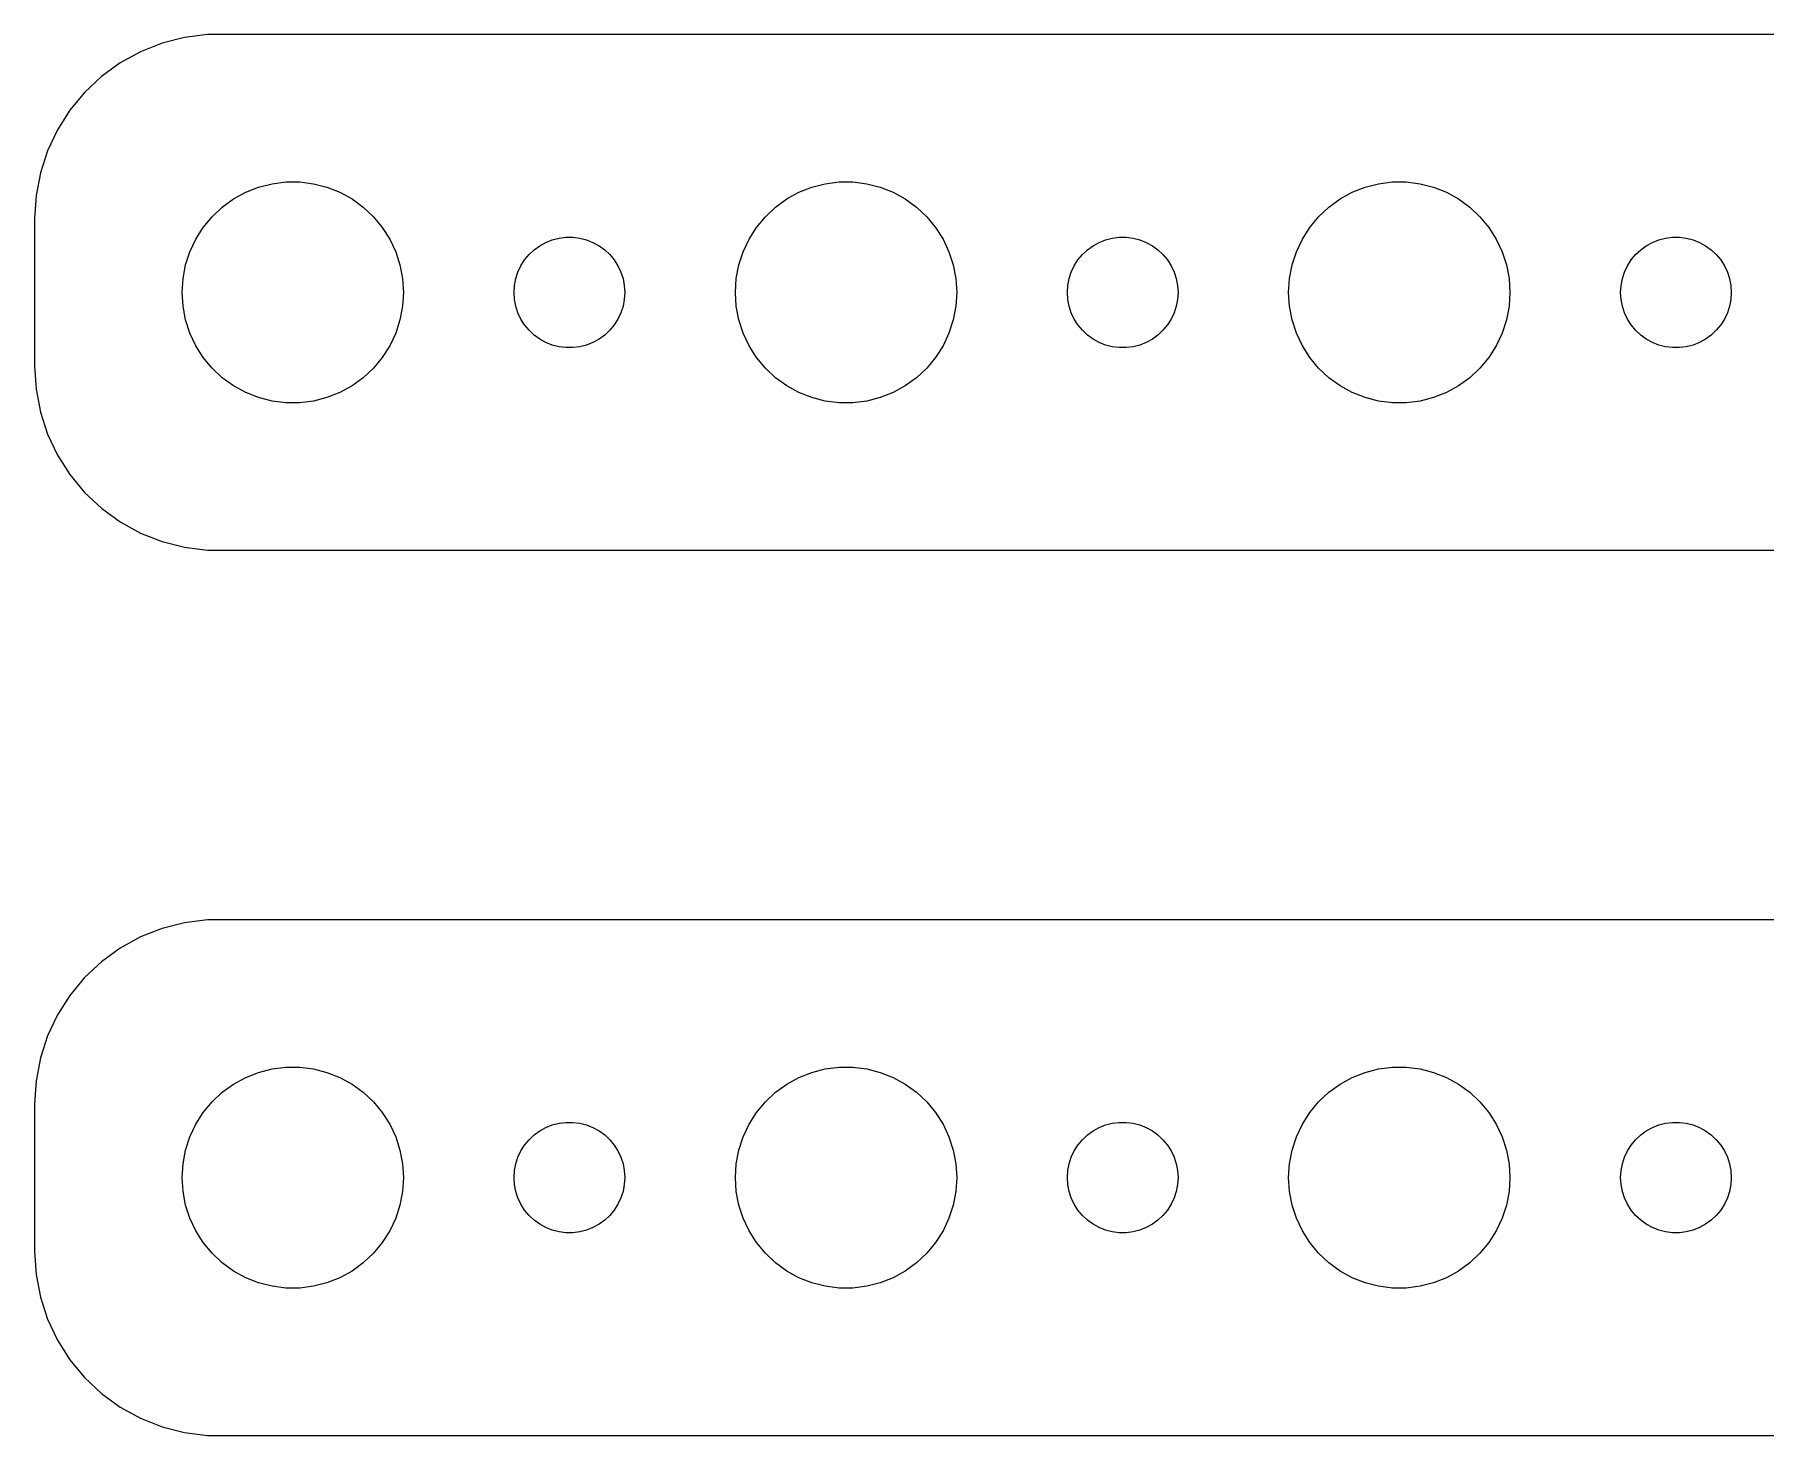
# Model space of a CAD drawing. Header units: metres. Extents: x -194 to 194, y 41 to 79.
# Drawn here: x -194.5 to -147.57, y 41.01 to 78.99 of the extents above; entities that cross this region are included whole.
import ezdxf

# ---------------------------------------------------------------- set-up
doc = ezdxf.new("R2010")
doc.units = ezdxf.units.M

msp = doc.modelspace()

# ---------------------------------------------------------------- linework, layer by layer
for p, q in [((-190.437, 78.9114), (-191.045, 78.7553)), ((-189.814, 78.9901), (-190.437, 78.9114)), ((189.814, 78.9901), (-189.814, 78.9901)), ((-191.629, 78.5241), (-192.179, 78.2216)), ((-191.045, 78.7553), (-191.629, 78.5241)), ((-192.179, 78.2216), (-192.687, 77.8526)), ((-192.687, 77.8526), (-193.145, 77.4227)), ((-193.145, 77.4227), (-193.545, 76.9389)), ((-193.545, 76.9389), (-193.882, 76.4088)), ((-193.882, 76.4088), (-194.149, 75.8406)), ((-194.149, 75.8406), (-194.343, 75.2434)), ((-194.343, 75.2434), (-194.461, 74.6267)), ((-194.461, 74.6267), (-194.5, 74)), ((-189.107, 74.533), (-188.777, 74.7145)), ((-188.777, 74.7145), (-188.427, 74.8532)), ((-188.427, 74.8532), (-188.062, 74.9469)), ((-188.062, 74.9469), (-187.688, 74.9941)), ((-187.688, 74.9941), (-187.312, 74.9941)), ((-187.312, 74.9941), (-186.938, 74.9469)), ((-186.938, 74.9469), (-186.573, 74.8532)), ((-186.573, 74.8532), (-186.223, 74.7145)), ((-186.223, 74.7145), (-185.893, 74.533)), ((-174.107, 74.533), (-173.777, 74.7145)), ((-173.777, 74.7145), (-173.427, 74.8532)), ((-173.427, 74.8532), (-173.062, 74.9469)), ((-173.062, 74.9469), (-172.688, 74.9941)), ((-172.688, 74.9941), (-172.312, 74.9941)), ((-172.312, 74.9941), (-171.938, 74.9469)), ((-171.938, 74.9469), (-171.573, 74.8532)), ((-171.573, 74.8532), (-171.223, 74.7145)), ((-171.223, 74.7145), (-170.893, 74.533)), ((-159.107, 74.533), (-158.777, 74.7145)), ((-158.777, 74.7145), (-158.427, 74.8532)), ((-158.427, 74.8532), (-158.062, 74.9469)), ((-158.062, 74.9469), (-157.688, 74.9941)), ((-157.688, 74.9941), (-157.312, 74.9941)), ((-157.312, 74.9941), (-156.938, 74.9469)), ((-156.938, 74.9469), (-156.573, 74.8532)), ((-156.573, 74.8532), (-156.223, 74.7145)), ((-156.223, 74.7145), (-155.893, 74.533)), ((-189.687, 74.0536), (-189.412, 74.3115)), ((-189.412, 74.3115), (-189.107, 74.533)), ((-185.893, 74.533), (-185.588, 74.3115)), ((-185.588, 74.3115), (-185.313, 74.0536)), ((-174.687, 74.0536), (-174.412, 74.3115)), ((-174.412, 74.3115), (-174.107, 74.533)), ((-170.893, 74.533), (-170.588, 74.3115)), ((-170.588, 74.3115), (-170.313, 74.0536)), ((-159.687, 74.0536), (-159.412, 74.3115)), ((-159.412, 74.3115), (-159.107, 74.533)), ((-155.893, 74.533), (-155.588, 74.3115)), ((-155.588, 74.3115), (-155.313, 74.0536)), ((-194.5, 74), (-194.5, 70)), ((-190.129, 73.4453), (-189.927, 73.7634)), ((-189.927, 73.7634), (-189.687, 74.0536)), ((-185.313, 74.0536), (-185.073, 73.7634)), ((-185.073, 73.7634), (-184.871, 73.4453)), ((-175.129, 73.4453), (-174.927, 73.7634)), ((-174.927, 73.7634), (-174.687, 74.0536)), ((-170.313, 74.0536), (-170.073, 73.7634)), ((-170.073, 73.7634), (-169.871, 73.4453)), ((-160.129, 73.4453), (-159.927, 73.7634)), ((-159.927, 73.7634), (-159.687, 74.0536)), ((-155.313, 74.0536), (-155.073, 73.7634)), ((-155.073, 73.7634), (-154.871, 73.4453)), ((-190.289, 73.1044), (-190.129, 73.4453)), ((-184.871, 73.4453), (-184.711, 73.1044)), ((-180.956, 73.1558), (-180.804, 73.2665)), ((-180.804, 73.2665), (-180.639, 73.3572)), ((-180.639, 73.3572), (-180.464, 73.4266)), ((-180.464, 73.4266), (-180.281, 73.4734)), ((-180.281, 73.4734), (-180.094, 73.497)), ((-180.094, 73.497), (-179.906, 73.497)), ((-179.906, 73.497), (-179.719, 73.4734)), ((-179.719, 73.4734), (-179.536, 73.4266)), ((-179.536, 73.4266), (-179.361, 73.3572)), ((-179.361, 73.3572), (-179.196, 73.2665)), ((-179.196, 73.2665), (-179.044, 73.1558)), ((-175.289, 73.1044), (-175.129, 73.4453)), ((-169.871, 73.4453), (-169.711, 73.1044)), ((-165.956, 73.1558), (-165.804, 73.2665)), ((-165.804, 73.2665), (-165.639, 73.3572)), ((-165.639, 73.3572), (-165.464, 73.4266)), ((-165.464, 73.4266), (-165.281, 73.4734)), ((-165.281, 73.4734), (-165.094, 73.497)), ((-165.094, 73.497), (-164.906, 73.497)), ((-164.906, 73.497), (-164.719, 73.4734)), ((-164.719, 73.4734), (-164.536, 73.4266)), ((-164.536, 73.4266), (-164.361, 73.3572)), ((-164.361, 73.3572), (-164.196, 73.2665)), ((-164.196, 73.2665), (-164.044, 73.1558)), ((-160.289, 73.1044), (-160.129, 73.4453)), ((-154.871, 73.4453), (-154.711, 73.1044)), ((-150.956, 73.1558), (-150.804, 73.2665)), ((-150.804, 73.2665), (-150.639, 73.3572)), ((-150.639, 73.3572), (-150.464, 73.4266)), ((-150.464, 73.4266), (-150.281, 73.4734)), ((-150.281, 73.4734), (-150.094, 73.497)), ((-150.094, 73.497), (-149.906, 73.497)), ((-149.906, 73.497), (-149.719, 73.4734)), ((-149.719, 73.4734), (-149.536, 73.4266)), ((-149.536, 73.4266), (-149.361, 73.3572)), ((-149.361, 73.3572), (-149.196, 73.2665)), ((-149.196, 73.2665), (-149.044, 73.1558)), ((-190.476, 72.376), (-190.406, 72.7461)), ((-190.406, 72.7461), (-190.289, 73.1044)), ((-184.711, 73.1044), (-184.594, 72.7461)), ((-184.594, 72.7461), (-184.524, 72.376)), ((-181.314, 72.7226), (-181.214, 72.8817)), ((-181.214, 72.8817), (-181.093, 73.0268)), ((-181.093, 73.0268), (-180.956, 73.1558)), ((-179.044, 73.1558), (-178.907, 73.0268)), ((-178.907, 73.0268), (-178.786, 72.8817)), ((-178.786, 72.8817), (-178.686, 72.7226)), ((-175.476, 72.376), (-175.406, 72.7461)), ((-175.406, 72.7461), (-175.289, 73.1044)), ((-169.711, 73.1044), (-169.594, 72.7461)), ((-169.594, 72.7461), (-169.524, 72.376)), ((-166.314, 72.7226), (-166.214, 72.8817)), ((-166.214, 72.8817), (-166.093, 73.0268)), ((-166.093, 73.0268), (-165.956, 73.1558)), ((-164.044, 73.1558), (-163.907, 73.0268)), ((-163.907, 73.0268), (-163.786, 72.8817)), ((-163.786, 72.8817), (-163.686, 72.7226)), ((-160.476, 72.376), (-160.406, 72.7461)), ((-160.406, 72.7461), (-160.289, 73.1044)), ((-154.711, 73.1044), (-154.594, 72.7461)), ((-154.594, 72.7461), (-154.524, 72.376)), ((-151.314, 72.7226), (-151.214, 72.8817)), ((-151.214, 72.8817), (-151.093, 73.0268)), ((-151.093, 73.0268), (-150.956, 73.1558)), ((-149.044, 73.1558), (-148.907, 73.0268)), ((-148.907, 73.0268), (-148.786, 72.8817)), ((-148.786, 72.8817), (-148.686, 72.7226)), ((-190.5, 72), (-190.476, 72.376)), ((-184.524, 72.376), (-184.5, 72)), ((-181.488, 72.188), (-181.453, 72.373)), ((-181.453, 72.373), (-181.395, 72.5522)), ((-181.395, 72.5522), (-181.314, 72.7226)), ((-178.686, 72.7226), (-178.605, 72.5522)), ((-178.605, 72.5522), (-178.547, 72.373)), ((-178.547, 72.373), (-178.512, 72.188)), ((-175.5, 72), (-175.476, 72.376)), ((-169.524, 72.376), (-169.5, 72)), ((-166.488, 72.188), (-166.453, 72.373)), ((-166.453, 72.373), (-166.395, 72.5522)), ((-166.395, 72.5522), (-166.314, 72.7226)), ((-163.686, 72.7226), (-163.605, 72.5522)), ((-163.605, 72.5522), (-163.547, 72.373)), ((-163.547, 72.373), (-163.512, 72.188)), ((-160.5, 72), (-160.476, 72.376)), ((-154.524, 72.376), (-154.5, 72)), ((-151.488, 72.188), (-151.453, 72.373)), ((-151.453, 72.373), (-151.395, 72.5522)), ((-151.395, 72.5522), (-151.314, 72.7226)), ((-148.686, 72.7226), (-148.605, 72.5522)), ((-148.605, 72.5522), (-148.547, 72.373)), ((-148.547, 72.373), (-148.512, 72.188)), ((-190.476, 71.624), (-190.5, 72)), ((-184.5, 72), (-184.524, 71.624)), ((-181.5, 72), (-181.488, 72.188)), ((-181.488, 71.812), (-181.5, 72)), ((-181.453, 71.627), (-181.488, 71.812)), ((-178.512, 71.812), (-178.547, 71.627)), ((-178.512, 72.188), (-178.5, 72)), ((-178.5, 72), (-178.512, 71.812)), ((-175.476, 71.624), (-175.5, 72)), ((-169.5, 72), (-169.524, 71.624)), ((-166.5, 72), (-166.488, 72.188)), ((-166.488, 71.812), (-166.5, 72)), ((-166.453, 71.627), (-166.488, 71.812)), ((-163.512, 71.812), (-163.547, 71.627)), ((-163.512, 72.188), (-163.5, 72)), ((-163.5, 72), (-163.512, 71.812)), ((-160.476, 71.624), (-160.5, 72)), ((-154.5, 72), (-154.524, 71.624)), ((-151.5, 72), (-151.488, 72.188)), ((-151.488, 71.812), (-151.5, 72)), ((-151.453, 71.627), (-151.488, 71.812)), ((-148.512, 71.812), (-148.547, 71.627)), ((-148.512, 72.188), (-148.5, 72)), ((-148.5, 72), (-148.512, 71.812)), ((-190.406, 71.2539), (-190.476, 71.624)), ((-184.524, 71.624), (-184.594, 71.2539)), ((-181.395, 71.4478), (-181.453, 71.627)), ((-181.314, 71.2774), (-181.395, 71.4478)), ((-178.605, 71.4478), (-178.686, 71.2774)), ((-178.547, 71.627), (-178.605, 71.4478)), ((-175.406, 71.2539), (-175.476, 71.624)), ((-169.524, 71.624), (-169.594, 71.2539)), ((-166.395, 71.4478), (-166.453, 71.627)), ((-166.314, 71.2774), (-166.395, 71.4478)), ((-163.605, 71.4478), (-163.686, 71.2774)), ((-163.547, 71.627), (-163.605, 71.4478)), ((-160.406, 71.2539), (-160.476, 71.624)), ((-154.524, 71.624), (-154.594, 71.2539)), ((-151.395, 71.4478), (-151.453, 71.627)), ((-151.314, 71.2774), (-151.395, 71.4478)), ((-148.605, 71.4478), (-148.686, 71.2774)), ((-148.547, 71.627), (-148.605, 71.4478)), ((-190.289, 70.8956), (-190.406, 71.2539)), ((-190.129, 70.5547), (-190.289, 70.8956)), ((-184.711, 70.8956), (-184.871, 70.5547)), ((-184.594, 71.2539), (-184.711, 70.8956)), ((-181.214, 71.1183), (-181.314, 71.2774)), ((-181.093, 70.9732), (-181.214, 71.1183)), ((-180.956, 70.8442), (-181.093, 70.9732)), ((-178.907, 70.9732), (-179.044, 70.8442)), ((-178.786, 71.1183), (-178.907, 70.9732)), ((-178.686, 71.2774), (-178.786, 71.1183)), ((-175.289, 70.8956), (-175.406, 71.2539)), ((-175.129, 70.5547), (-175.289, 70.8956)), ((-169.711, 70.8956), (-169.871, 70.5547)), ((-169.594, 71.2539), (-169.711, 70.8956)), ((-166.214, 71.1183), (-166.314, 71.2774)), ((-166.093, 70.9732), (-166.214, 71.1183)), ((-165.956, 70.8442), (-166.093, 70.9732)), ((-163.907, 70.9732), (-164.044, 70.8442)), ((-163.786, 71.1183), (-163.907, 70.9732)), ((-163.686, 71.2774), (-163.786, 71.1183)), ((-160.289, 70.8956), (-160.406, 71.2539)), ((-160.129, 70.5547), (-160.289, 70.8956)), ((-154.711, 70.8956), (-154.871, 70.5547)), ((-154.594, 71.2539), (-154.711, 70.8956)), ((-151.214, 71.1183), (-151.314, 71.2774)), ((-151.093, 70.9732), (-151.214, 71.1183)), ((-150.956, 70.8442), (-151.093, 70.9732)), ((-148.907, 70.9732), (-149.044, 70.8442)), ((-148.786, 71.1183), (-148.907, 70.9732)), ((-148.686, 71.2774), (-148.786, 71.1183)), ((-189.927, 70.2366), (-190.129, 70.5547)), ((-184.871, 70.5547), (-185.073, 70.2366)), ((-180.804, 70.7335), (-180.956, 70.8442)), ((-180.639, 70.6428), (-180.804, 70.7335)), ((-180.464, 70.5734), (-180.639, 70.6428)), ((-180.281, 70.5266), (-180.464, 70.5734)), ((-180.094, 70.503), (-180.281, 70.5266)), ((-179.906, 70.503), (-180.094, 70.503)), ((-179.719, 70.5266), (-179.906, 70.503)), ((-179.536, 70.5734), (-179.719, 70.5266)), ((-179.361, 70.6428), (-179.536, 70.5734)), ((-179.196, 70.7335), (-179.361, 70.6428)), ((-179.044, 70.8442), (-179.196, 70.7335)), ((-174.927, 70.2366), (-175.129, 70.5547)), ((-169.871, 70.5547), (-170.073, 70.2366)), ((-165.804, 70.7335), (-165.956, 70.8442)), ((-165.639, 70.6428), (-165.804, 70.7335)), ((-165.464, 70.5734), (-165.639, 70.6428)), ((-165.281, 70.5266), (-165.464, 70.5734)), ((-165.094, 70.503), (-165.281, 70.5266)), ((-164.906, 70.503), (-165.094, 70.503)), ((-164.719, 70.5266), (-164.906, 70.503)), ((-164.536, 70.5734), (-164.719, 70.5266)), ((-164.361, 70.6428), (-164.536, 70.5734)), ((-164.196, 70.7335), (-164.361, 70.6428)), ((-164.044, 70.8442), (-164.196, 70.7335)), ((-159.927, 70.2366), (-160.129, 70.5547)), ((-154.871, 70.5547), (-155.073, 70.2366)), ((-150.804, 70.7335), (-150.956, 70.8442)), ((-150.639, 70.6428), (-150.804, 70.7335)), ((-150.464, 70.5734), (-150.639, 70.6428)), ((-150.281, 70.5266), (-150.464, 70.5734)), ((-150.094, 70.503), (-150.281, 70.5266)), ((-149.906, 70.503), (-150.094, 70.503)), ((-149.719, 70.5266), (-149.906, 70.503)), ((-149.536, 70.5734), (-149.719, 70.5266)), ((-149.361, 70.6428), (-149.536, 70.5734)), ((-149.196, 70.7335), (-149.361, 70.6428)), ((-149.044, 70.8442), (-149.196, 70.7335)), ((-194.5, 70), (-194.461, 69.3733)), ((-189.687, 69.9464), (-189.927, 70.2366)), ((-189.412, 69.6885), (-189.687, 69.9464)), ((-185.313, 69.9464), (-185.588, 69.6885)), ((-185.073, 70.2366), (-185.313, 69.9464)), ((-174.687, 69.9464), (-174.927, 70.2366)), ((-174.412, 69.6885), (-174.687, 69.9464)), ((-170.313, 69.9464), (-170.588, 69.6885)), ((-170.073, 70.2366), (-170.313, 69.9464)), ((-159.687, 69.9464), (-159.927, 70.2366)), ((-159.412, 69.6885), (-159.687, 69.9464)), ((-155.313, 69.9464), (-155.588, 69.6885)), ((-155.073, 70.2366), (-155.313, 69.9464)), ((-189.107, 69.467), (-189.412, 69.6885)), ((-188.777, 69.2855), (-189.107, 69.467)), ((-185.893, 69.467), (-186.223, 69.2855)), ((-185.588, 69.6885), (-185.893, 69.467)), ((-174.107, 69.467), (-174.412, 69.6885)), ((-173.777, 69.2855), (-174.107, 69.467)), ((-170.893, 69.467), (-171.223, 69.2855)), ((-170.588, 69.6885), (-170.893, 69.467)), ((-159.107, 69.467), (-159.412, 69.6885)), ((-158.777, 69.2855), (-159.107, 69.467)), ((-155.893, 69.467), (-156.223, 69.2855)), ((-155.588, 69.6885), (-155.893, 69.467)), ((-194.461, 69.3733), (-194.343, 68.7566)), ((-188.427, 69.1468), (-188.777, 69.2855)), ((-188.062, 69.0531), (-188.427, 69.1468)), ((-187.688, 69.0059), (-188.062, 69.0531)), ((-187.312, 69.0059), (-187.688, 69.0059)), ((-186.938, 69.0531), (-187.312, 69.0059)), ((-186.573, 69.1468), (-186.938, 69.0531)), ((-186.223, 69.2855), (-186.573, 69.1468)), ((-173.427, 69.1468), (-173.777, 69.2855)), ((-173.062, 69.0531), (-173.427, 69.1468)), ((-172.688, 69.0059), (-173.062, 69.0531)), ((-172.312, 69.0059), (-172.688, 69.0059)), ((-171.938, 69.0531), (-172.312, 69.0059)), ((-171.573, 69.1468), (-171.938, 69.0531)), ((-171.223, 69.2855), (-171.573, 69.1468)), ((-158.427, 69.1468), (-158.777, 69.2855)), ((-158.062, 69.0531), (-158.427, 69.1468)), ((-157.688, 69.0059), (-158.062, 69.0531)), ((-157.312, 69.0059), (-157.688, 69.0059)), ((-156.938, 69.0531), (-157.312, 69.0059)), ((-156.573, 69.1468), (-156.938, 69.0531)), ((-156.223, 69.2855), (-156.573, 69.1468)), ((-194.343, 68.7566), (-194.149, 68.1594)), ((-194.149, 68.1594), (-193.882, 67.5912)), ((-193.882, 67.5912), (-193.545, 67.0611)), ((-193.545, 67.0611), (-193.145, 66.5773)), ((-193.145, 66.5773), (-192.687, 66.1474)), ((-192.687, 66.1474), (-192.179, 65.7784)), ((-192.179, 65.7784), (-191.629, 65.4759)), ((-191.629, 65.4759), (-191.045, 65.2447)), ((-191.045, 65.2447), (-190.437, 65.0886)), ((-190.437, 65.0886), (-189.814, 65.0099)), ((-189.814, 65.0099), (189.814, 65.0099)), ((-190.437, 54.9114), (-191.045, 54.7553)), ((-189.814, 54.9901), (-190.437, 54.9114)), ((189.814, 54.9901), (-189.814, 54.9901)), ((-191.629, 54.5241), (-192.179, 54.2216)), ((-191.045, 54.7553), (-191.629, 54.5241)), ((-192.179, 54.2216), (-192.687, 53.8526)), ((-192.687, 53.8526), (-193.145, 53.4227)), ((-193.145, 53.4227), (-193.545, 52.9389)), ((-193.545, 52.9389), (-193.882, 52.4088)), ((-193.882, 52.4088), (-194.149, 51.8406)), ((-194.149, 51.8406), (-194.343, 51.2434)), ((-194.343, 51.2434), (-194.461, 50.6267)), ((-189.107, 50.533), (-188.777, 50.7145)), ((-188.777, 50.7145), (-188.427, 50.8532)), ((-188.427, 50.8532), (-188.062, 50.9469)), ((-188.062, 50.9469), (-187.688, 50.9941)), ((-187.688, 50.9941), (-187.312, 50.9941)), ((-187.312, 50.9941), (-186.938, 50.9469)), ((-186.938, 50.9469), (-186.573, 50.8532)), ((-186.573, 50.8532), (-186.223, 50.7145)), ((-186.223, 50.7145), (-185.893, 50.533)), ((-174.107, 50.533), (-173.777, 50.7145)), ((-173.777, 50.7145), (-173.427, 50.8532)), ((-173.427, 50.8532), (-173.062, 50.9469)), ((-173.062, 50.9469), (-172.688, 50.9941)), ((-172.688, 50.9941), (-172.312, 50.9941)), ((-172.312, 50.9941), (-171.938, 50.9469)), ((-171.938, 50.9469), (-171.573, 50.8532)), ((-171.573, 50.8532), (-171.223, 50.7145)), ((-171.223, 50.7145), (-170.893, 50.533)), ((-159.107, 50.533), (-158.777, 50.7145)), ((-158.777, 50.7145), (-158.427, 50.8532)), ((-158.427, 50.8532), (-158.062, 50.9469)), ((-158.062, 50.9469), (-157.688, 50.9941)), ((-157.688, 50.9941), (-157.312, 50.9941)), ((-157.312, 50.9941), (-156.938, 50.9469)), ((-156.938, 50.9469), (-156.573, 50.8532)), ((-156.573, 50.8532), (-156.223, 50.7145)), ((-156.223, 50.7145), (-155.893, 50.533)), ((-194.461, 50.6267), (-194.5, 50)), ((-189.687, 50.0536), (-189.412, 50.3115)), ((-189.412, 50.3115), (-189.107, 50.533)), ((-185.893, 50.533), (-185.588, 50.3115)), ((-185.588, 50.3115), (-185.313, 50.0536)), ((-174.687, 50.0536), (-174.412, 50.3115)), ((-174.412, 50.3115), (-174.107, 50.533)), ((-170.893, 50.533), (-170.588, 50.3115)), ((-170.588, 50.3115), (-170.313, 50.0536)), ((-159.687, 50.0536), (-159.412, 50.3115)), ((-159.412, 50.3115), (-159.107, 50.533)), ((-155.893, 50.533), (-155.588, 50.3115)), ((-155.588, 50.3115), (-155.313, 50.0536)), ((-194.5, 50), (-194.5, 46)), ((-190.129, 49.4453), (-189.927, 49.7634)), ((-189.927, 49.7634), (-189.687, 50.0536)), ((-185.313, 50.0536), (-185.073, 49.7634)), ((-185.073, 49.7634), (-184.871, 49.4453)), ((-175.129, 49.4453), (-174.927, 49.7634)), ((-174.927, 49.7634), (-174.687, 50.0536)), ((-170.313, 50.0536), (-170.073, 49.7634)), ((-170.073, 49.7634), (-169.871, 49.4453)), ((-160.129, 49.4453), (-159.927, 49.7634)), ((-159.927, 49.7634), (-159.687, 50.0536)), ((-155.313, 50.0536), (-155.073, 49.7634)), ((-155.073, 49.7634), (-154.871, 49.4453)), ((-190.289, 49.1044), (-190.129, 49.4453)), ((-184.871, 49.4453), (-184.711, 49.1044)), ((-180.804, 49.2665), (-180.639, 49.3572)), ((-180.639, 49.3572), (-180.464, 49.4266)), ((-180.464, 49.4266), (-180.281, 49.4734)), ((-180.281, 49.4734), (-180.094, 49.497)), ((-180.094, 49.497), (-179.906, 49.497)), ((-179.906, 49.497), (-179.719, 49.4734)), ((-179.719, 49.4734), (-179.536, 49.4266)), ((-179.536, 49.4266), (-179.361, 49.3572)), ((-179.361, 49.3572), (-179.196, 49.2665)), ((-175.289, 49.1044), (-175.129, 49.4453)), ((-169.871, 49.4453), (-169.711, 49.1044)), ((-165.804, 49.2665), (-165.639, 49.3572)), ((-165.639, 49.3572), (-165.464, 49.4266)), ((-165.464, 49.4266), (-165.281, 49.4734)), ((-165.281, 49.4734), (-165.094, 49.497)), ((-165.094, 49.497), (-164.906, 49.497)), ((-164.906, 49.497), (-164.719, 49.4734)), ((-164.719, 49.4734), (-164.536, 49.4266)), ((-164.536, 49.4266), (-164.361, 49.3572)), ((-164.361, 49.3572), (-164.196, 49.2665)), ((-160.289, 49.1044), (-160.129, 49.4453)), ((-154.871, 49.4453), (-154.711, 49.1044)), ((-150.804, 49.2665), (-150.639, 49.3572)), ((-150.639, 49.3572), (-150.464, 49.4266)), ((-150.464, 49.4266), (-150.281, 49.4734)), ((-150.281, 49.4734), (-150.094, 49.497)), ((-150.094, 49.497), (-149.906, 49.497)), ((-149.906, 49.497), (-149.719, 49.4734)), ((-149.719, 49.4734), (-149.536, 49.4266)), ((-149.536, 49.4266), (-149.361, 49.3572)), ((-149.361, 49.3572), (-149.196, 49.2665)), ((-190.406, 48.7461), (-190.289, 49.1044)), ((-184.711, 49.1044), (-184.594, 48.7461)), ((-181.314, 48.7226), (-181.214, 48.8817)), ((-181.214, 48.8817), (-181.093, 49.0268)), ((-181.093, 49.0268), (-180.956, 49.1558)), ((-180.956, 49.1558), (-180.804, 49.2665)), ((-179.196, 49.2665), (-179.044, 49.1558)), ((-179.044, 49.1558), (-178.907, 49.0268)), ((-178.907, 49.0268), (-178.786, 48.8817)), ((-178.786, 48.8817), (-178.686, 48.7226)), ((-175.406, 48.7461), (-175.289, 49.1044)), ((-169.711, 49.1044), (-169.594, 48.7461)), ((-166.314, 48.7226), (-166.214, 48.8817)), ((-166.214, 48.8817), (-166.093, 49.0268)), ((-166.093, 49.0268), (-165.956, 49.1558)), ((-165.956, 49.1558), (-165.804, 49.2665)), ((-164.196, 49.2665), (-164.044, 49.1558)), ((-164.044, 49.1558), (-163.907, 49.0268)), ((-163.907, 49.0268), (-163.786, 48.8817)), ((-163.786, 48.8817), (-163.686, 48.7226)), ((-160.406, 48.7461), (-160.289, 49.1044)), ((-154.711, 49.1044), (-154.594, 48.7461)), ((-151.314, 48.7226), (-151.214, 48.8817)), ((-151.214, 48.8817), (-151.093, 49.0268)), ((-151.093, 49.0268), (-150.956, 49.1558)), ((-150.956, 49.1558), (-150.804, 49.2665)), ((-149.196, 49.2665), (-149.044, 49.1558)), ((-149.044, 49.1558), (-148.907, 49.0268)), ((-148.907, 49.0268), (-148.786, 48.8817)), ((-148.786, 48.8817), (-148.686, 48.7226)), ((-190.5, 48), (-190.476, 48.376)), ((-190.476, 48.376), (-190.406, 48.7461)), ((-184.594, 48.7461), (-184.524, 48.376)), ((-184.524, 48.376), (-184.5, 48)), ((-181.488, 48.188), (-181.453, 48.373)), ((-181.453, 48.373), (-181.395, 48.5522)), ((-181.395, 48.5522), (-181.314, 48.7226)), ((-178.686, 48.7226), (-178.605, 48.5522)), ((-178.605, 48.5522), (-178.547, 48.373)), ((-178.547, 48.373), (-178.512, 48.188)), ((-175.5, 48), (-175.476, 48.376)), ((-175.476, 48.376), (-175.406, 48.7461)), ((-169.594, 48.7461), (-169.524, 48.376)), ((-169.524, 48.376), (-169.5, 48)), ((-166.488, 48.188), (-166.453, 48.373)), ((-166.453, 48.373), (-166.395, 48.5522)), ((-166.395, 48.5522), (-166.314, 48.7226)), ((-163.686, 48.7226), (-163.605, 48.5522)), ((-163.605, 48.5522), (-163.547, 48.373)), ((-163.547, 48.373), (-163.512, 48.188)), ((-160.5, 48), (-160.476, 48.376)), ((-160.476, 48.376), (-160.406, 48.7461)), ((-154.594, 48.7461), (-154.524, 48.376)), ((-154.524, 48.376), (-154.5, 48)), ((-151.488, 48.188), (-151.453, 48.373)), ((-151.453, 48.373), (-151.395, 48.5522)), ((-151.395, 48.5522), (-151.314, 48.7226)), ((-148.686, 48.7226), (-148.605, 48.5522)), ((-148.605, 48.5522), (-148.547, 48.373)), ((-148.547, 48.373), (-148.512, 48.188)), ((-190.476, 47.624), (-190.5, 48)), ((-184.5, 48), (-184.524, 47.624)), ((-181.5, 48), (-181.488, 48.188)), ((-181.488, 47.812), (-181.5, 48)), ((-178.512, 48.188), (-178.5, 48)), ((-178.5, 48), (-178.512, 47.812)), ((-175.476, 47.624), (-175.5, 48)), ((-169.5, 48), (-169.524, 47.624)), ((-166.5, 48), (-166.488, 48.188)), ((-166.488, 47.812), (-166.5, 48)), ((-163.512, 48.188), (-163.5, 48)), ((-163.5, 48), (-163.512, 47.812)), ((-160.476, 47.624), (-160.5, 48)), ((-154.5, 48), (-154.524, 47.624)), ((-151.5, 48), (-151.488, 48.188)), ((-151.488, 47.812), (-151.5, 48)), ((-148.512, 48.188), (-148.5, 48)), ((-148.5, 48), (-148.512, 47.812)), ((-190.406, 47.2539), (-190.476, 47.624)), ((-184.524, 47.624), (-184.594, 47.2539)), ((-181.453, 47.627), (-181.488, 47.812)), ((-181.395, 47.4478), (-181.453, 47.627)), ((-181.314, 47.2774), (-181.395, 47.4478)), ((-178.605, 47.4478), (-178.686, 47.2774)), ((-178.547, 47.627), (-178.605, 47.4478)), ((-178.512, 47.812), (-178.547, 47.627)), ((-175.406, 47.2539), (-175.476, 47.624)), ((-169.524, 47.624), (-169.594, 47.2539)), ((-166.453, 47.627), (-166.488, 47.812)), ((-166.395, 47.4478), (-166.453, 47.627)), ((-166.314, 47.2774), (-166.395, 47.4478)), ((-163.605, 47.4478), (-163.686, 47.2774)), ((-163.547, 47.627), (-163.605, 47.4478)), ((-163.512, 47.812), (-163.547, 47.627)), ((-160.406, 47.2539), (-160.476, 47.624)), ((-154.524, 47.624), (-154.594, 47.2539)), ((-151.453, 47.627), (-151.488, 47.812)), ((-151.395, 47.4478), (-151.453, 47.627)), ((-151.314, 47.2774), (-151.395, 47.4478)), ((-148.605, 47.4478), (-148.686, 47.2774)), ((-148.547, 47.627), (-148.605, 47.4478)), ((-148.512, 47.812), (-148.547, 47.627)), ((-190.289, 46.8956), (-190.406, 47.2539)), ((-184.594, 47.2539), (-184.711, 46.8956)), ((-181.214, 47.1183), (-181.314, 47.2774)), ((-181.093, 46.9732), (-181.214, 47.1183)), ((-180.956, 46.8442), (-181.093, 46.9732)), ((-178.907, 46.9732), (-179.044, 46.8442)), ((-178.786, 47.1183), (-178.907, 46.9732)), ((-178.686, 47.2774), (-178.786, 47.1183)), ((-175.289, 46.8956), (-175.406, 47.2539)), ((-169.594, 47.2539), (-169.711, 46.8956)), ((-166.214, 47.1183), (-166.314, 47.2774)), ((-166.093, 46.9732), (-166.214, 47.1183)), ((-165.956, 46.8442), (-166.093, 46.9732)), ((-163.907, 46.9732), (-164.044, 46.8442)), ((-163.786, 47.1183), (-163.907, 46.9732)), ((-163.686, 47.2774), (-163.786, 47.1183)), ((-160.289, 46.8956), (-160.406, 47.2539)), ((-154.594, 47.2539), (-154.711, 46.8956)), ((-151.214, 47.1183), (-151.314, 47.2774)), ((-151.093, 46.9732), (-151.214, 47.1183)), ((-150.956, 46.8442), (-151.093, 46.9732)), ((-148.907, 46.9732), (-149.044, 46.8442)), ((-148.786, 47.1183), (-148.907, 46.9732)), ((-148.686, 47.2774), (-148.786, 47.1183)), ((-190.129, 46.5547), (-190.289, 46.8956)), ((-189.927, 46.2366), (-190.129, 46.5547)), ((-184.871, 46.5547), (-185.073, 46.2366)), ((-184.711, 46.8956), (-184.871, 46.5547)), ((-180.804, 46.7335), (-180.956, 46.8442)), ((-180.639, 46.6428), (-180.804, 46.7335)), ((-180.464, 46.5734), (-180.639, 46.6428)), ((-180.281, 46.5266), (-180.464, 46.5734)), ((-180.094, 46.503), (-180.281, 46.5266)), ((-179.906, 46.503), (-180.094, 46.503)), ((-179.719, 46.5266), (-179.906, 46.503)), ((-179.536, 46.5734), (-179.719, 46.5266)), ((-179.361, 46.6428), (-179.536, 46.5734)), ((-179.196, 46.7335), (-179.361, 46.6428)), ((-179.044, 46.8442), (-179.196, 46.7335)), ((-175.129, 46.5547), (-175.289, 46.8956)), ((-174.927, 46.2366), (-175.129, 46.5547)), ((-169.871, 46.5547), (-170.073, 46.2366)), ((-169.711, 46.8956), (-169.871, 46.5547)), ((-165.804, 46.7335), (-165.956, 46.8442)), ((-165.639, 46.6428), (-165.804, 46.7335)), ((-165.464, 46.5734), (-165.639, 46.6428)), ((-165.281, 46.5266), (-165.464, 46.5734)), ((-165.094, 46.503), (-165.281, 46.5266)), ((-164.906, 46.503), (-165.094, 46.503)), ((-164.719, 46.5266), (-164.906, 46.503)), ((-164.536, 46.5734), (-164.719, 46.5266)), ((-164.361, 46.6428), (-164.536, 46.5734)), ((-164.196, 46.7335), (-164.361, 46.6428)), ((-164.044, 46.8442), (-164.196, 46.7335)), ((-160.129, 46.5547), (-160.289, 46.8956)), ((-159.927, 46.2366), (-160.129, 46.5547)), ((-154.871, 46.5547), (-155.073, 46.2366)), ((-154.711, 46.8956), (-154.871, 46.5547)), ((-150.804, 46.7335), (-150.956, 46.8442)), ((-150.639, 46.6428), (-150.804, 46.7335)), ((-150.464, 46.5734), (-150.639, 46.6428)), ((-150.281, 46.5266), (-150.464, 46.5734)), ((-150.094, 46.503), (-150.281, 46.5266)), ((-149.906, 46.503), (-150.094, 46.503)), ((-149.719, 46.5266), (-149.906, 46.503)), ((-149.536, 46.5734), (-149.719, 46.5266)), ((-149.361, 46.6428), (-149.536, 46.5734)), ((-149.196, 46.7335), (-149.361, 46.6428)), ((-149.044, 46.8442), (-149.196, 46.7335)), ((-194.5, 46), (-194.461, 45.3733)), ((-189.687, 45.9464), (-189.927, 46.2366)), ((-185.073, 46.2366), (-185.313, 45.9464)), ((-174.687, 45.9464), (-174.927, 46.2366)), ((-170.073, 46.2366), (-170.313, 45.9464)), ((-159.687, 45.9464), (-159.927, 46.2366)), ((-155.073, 46.2366), (-155.313, 45.9464)), ((-189.412, 45.6885), (-189.687, 45.9464)), ((-189.107, 45.467), (-189.412, 45.6885)), ((-185.588, 45.6885), (-185.893, 45.467)), ((-185.313, 45.9464), (-185.588, 45.6885)), ((-174.412, 45.6885), (-174.687, 45.9464)), ((-174.107, 45.467), (-174.412, 45.6885)), ((-170.588, 45.6885), (-170.893, 45.467)), ((-170.313, 45.9464), (-170.588, 45.6885)), ((-159.412, 45.6885), (-159.687, 45.9464)), ((-159.107, 45.467), (-159.412, 45.6885)), ((-155.588, 45.6885), (-155.893, 45.467)), ((-155.313, 45.9464), (-155.588, 45.6885)), ((-194.461, 45.3733), (-194.343, 44.7566)), ((-188.777, 45.2855), (-189.107, 45.467)), ((-188.427, 45.1468), (-188.777, 45.2855)), ((-188.062, 45.0531), (-188.427, 45.1468)), ((-187.688, 45.0059), (-188.062, 45.0531)), ((-186.938, 45.0531), (-187.312, 45.0059)), ((-186.573, 45.1468), (-186.938, 45.0531)), ((-186.223, 45.2855), (-186.573, 45.1468)), ((-185.893, 45.467), (-186.223, 45.2855)), ((-173.777, 45.2855), (-174.107, 45.467)), ((-173.427, 45.1468), (-173.777, 45.2855)), ((-173.062, 45.0531), (-173.427, 45.1468)), ((-172.688, 45.0059), (-173.062, 45.0531)), ((-171.938, 45.0531), (-172.312, 45.0059)), ((-171.573, 45.1468), (-171.938, 45.0531)), ((-171.223, 45.2855), (-171.573, 45.1468)), ((-170.893, 45.467), (-171.223, 45.2855)), ((-158.777, 45.2855), (-159.107, 45.467)), ((-158.427, 45.1468), (-158.777, 45.2855)), ((-158.062, 45.0531), (-158.427, 45.1468)), ((-157.688, 45.0059), (-158.062, 45.0531)), ((-156.938, 45.0531), (-157.312, 45.0059)), ((-156.573, 45.1468), (-156.938, 45.0531)), ((-156.223, 45.2855), (-156.573, 45.1468)), ((-155.893, 45.467), (-156.223, 45.2855)), ((-194.343, 44.7566), (-194.149, 44.1594)), ((-187.312, 45.0059), (-187.688, 45.0059)), ((-172.312, 45.0059), (-172.688, 45.0059)), ((-157.312, 45.0059), (-157.688, 45.0059)), ((-194.149, 44.1594), (-193.882, 43.5912)), ((-193.882, 43.5912), (-193.545, 43.0611)), ((-193.545, 43.0611), (-193.145, 42.5773)), ((-193.145, 42.5773), (-192.687, 42.1474)), ((-192.687, 42.1474), (-192.179, 41.7784)), ((-192.179, 41.7784), (-191.629, 41.4759)), ((-191.629, 41.4759), (-191.045, 41.2447)), ((-191.045, 41.2447), (-190.437, 41.0886)), ((-190.437, 41.0886), (-189.814, 41.0099)), ((-189.814, 41.0099), (189.814, 41.0099))]:
    msp.add_line(p, q)

doc.saveas('drawing.dxf')
